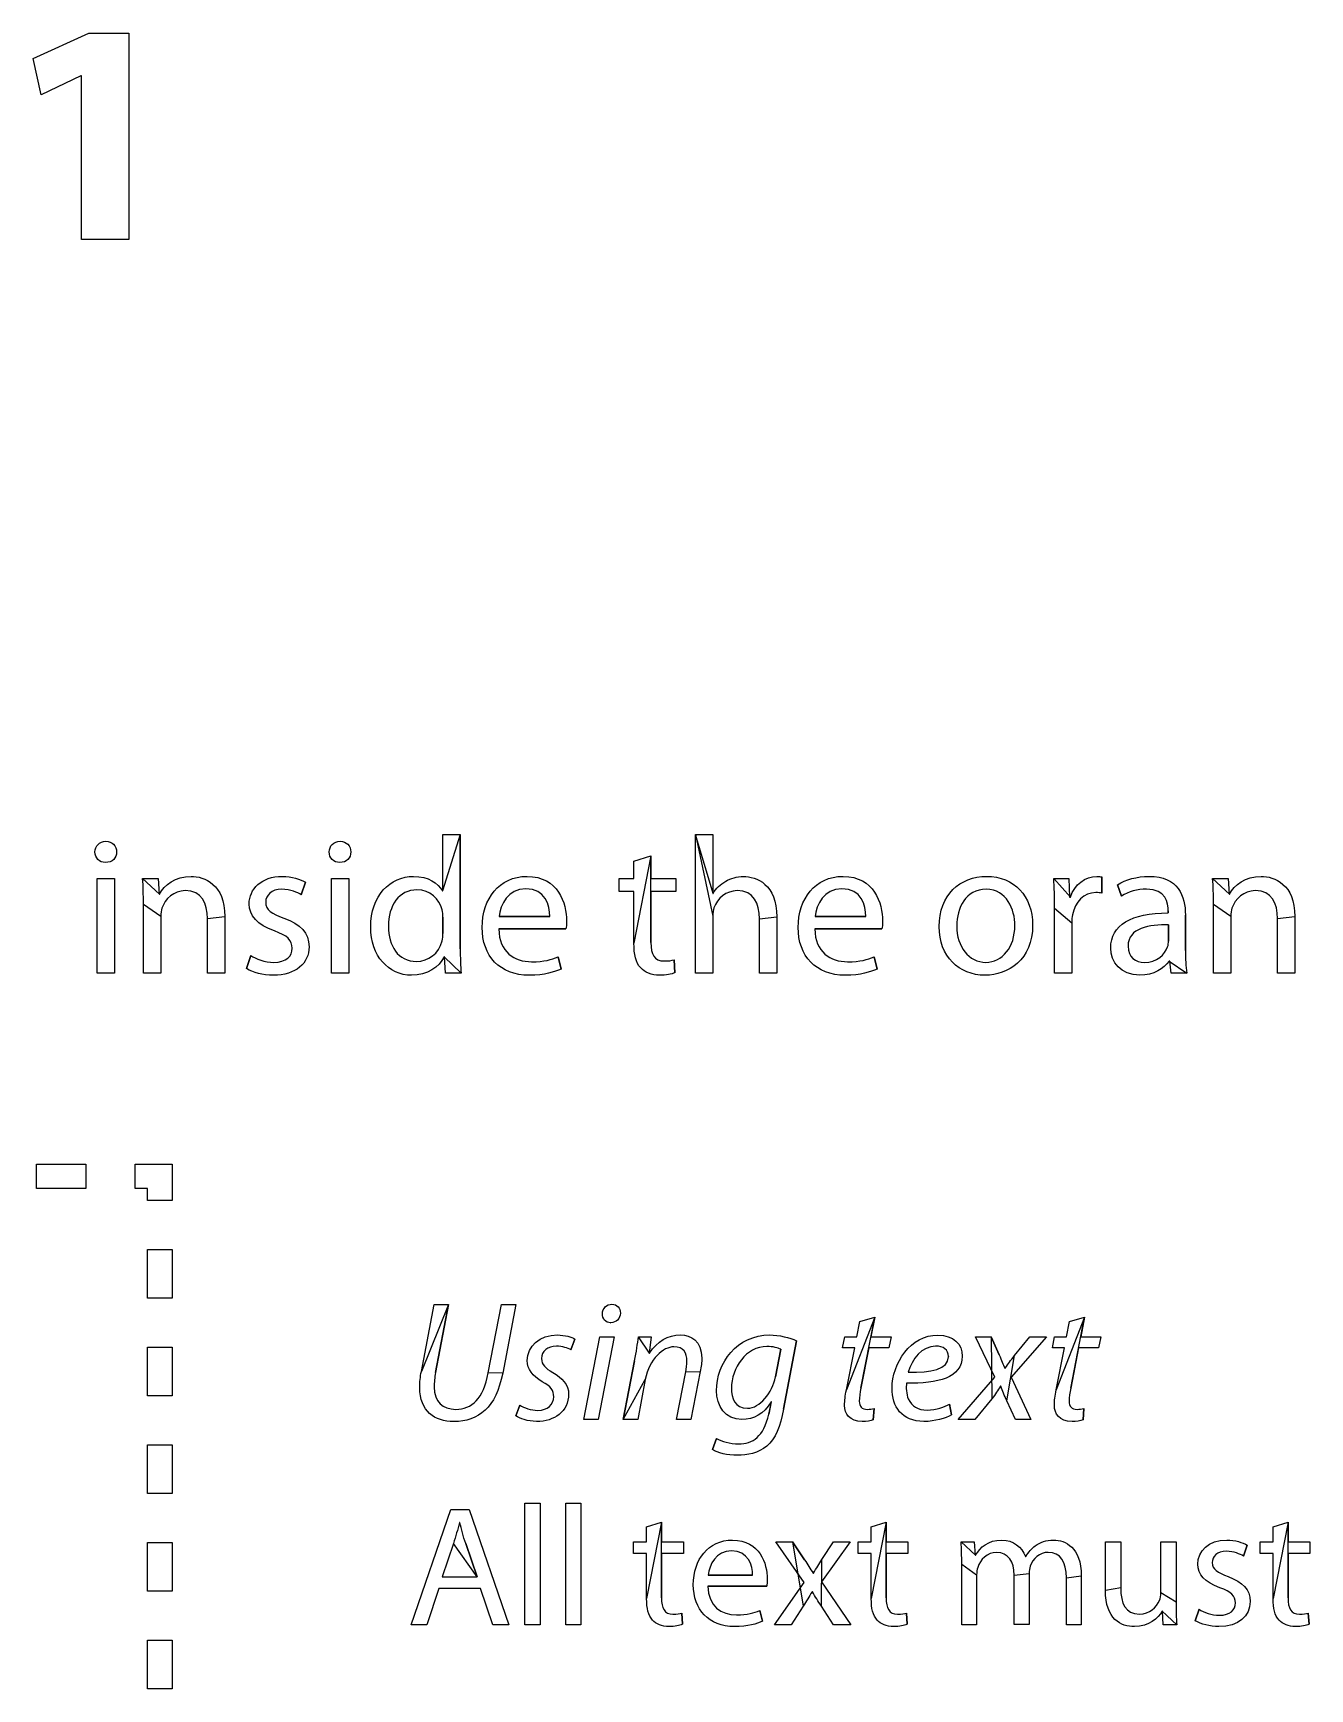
# Model space of a CAD drawing. Extents: x 1 to 901, y -2 to 434.
# Drawn here: x 723.4 to 807.3, y 324.1 to 432.9 of the extents above; entities that cross this region are included whole.
import ezdxf

# ---------------------------------------------------------------- set-up
doc = ezdxf.new("R2010")
doc.units = 0
doc.layers.add('Design_Template', color=7, linetype='CONTINUOUS')

msp = doc.modelspace()

# ---------------------------------------------------------------- linework, layer by layer
at = {"layer": 'Design_Template', "color": 7}
for points in [[(726.598908, 430.069043), (726.555869, 430.069043), (723.936971, 428.838454), (723.409131, 431.216203), (727.061783, 432.884798), (729.700983, 432.884798), (729.700983, 419.327458), (726.598908, 419.327458), (726.598908, 430.069043), (726.598908, 430.069043)], [(750.321657, 376.512733), (750.346831, 376.512733), (750.346831, 380.223755), (751.491025, 380.223755), (751.491025, 380.223755), (751.491025, 380.223755)], [(751.491025, 380.223755), (751.491025, 372.712667)], [(768.089559, 374.856973), (768.089559, 371.107446), (766.947801, 371.107446), (766.947801, 380.223755), (766.950237, 380.223755), (766.950237, 380.223755), (766.950237, 380.223755)], [(766.950237, 380.223755), (768.091995, 380.223755), (768.091995, 376.345874), (768.118794, 376.345874)], [(728.893794, 379.067771), (728.893794, 379.067771)], [(744.291289, 379.067771), (744.291289, 379.067771)], [(762.908608, 373.072859), (762.908608, 376.462996), (761.933322, 376.462996), (761.933322, 377.322965), (762.908608, 377.322965), (762.908608, 378.466113), (764.026816, 378.811866), (764.026816, 378.811866), (764.026816, 378.811866)], [(764.026816, 378.811866), (764.026816, 377.322965), (765.66718, 377.322965), (765.66718, 376.462996), (764.026816, 376.462996), (764.026816, 373.111365)], [(727.620481, 371.108248), (727.620481, 377.322965), (728.763864, 377.322965), (728.763864, 371.108248), (727.620481, 371.108248), (727.620481, 371.108248)], [(730.610491, 377.322965), (731.623944, 377.322965), (731.688909, 376.296137), (731.714083, 376.296137)], [(741.326453, 377.078291), (741.040607, 376.256828)], [(743.017977, 371.108248), (743.017977, 377.322965), (744.161359, 377.322965), (744.161359, 371.108248), (743.017977, 371.108248), (743.017977, 371.108248)], [(790.508137, 377.322163), (791.506973, 377.322163), (791.546764, 376.102002), (791.597112, 376.102002)], [(793.662996, 377.424043), (793.662996, 376.358709)], [(794.961482, 376.168585), (794.703246, 376.913838)], [(800.952058, 377.322965), (801.965511, 377.322965), (802.030476, 376.296137), (802.05565, 376.296137)], [(731.80341, 374.845742), (731.80341, 371.10905), (730.660027, 371.10905), (730.660027, 375.640732), (730.660839, 375.640732), (730.660839, 375.640732), (730.660839, 375.640732)], [(802.144977, 374.845742), (802.144977, 371.10905), (801.001594, 371.10905), (801.001594, 375.640732), (801.00403, 375.640732), (801.00403, 375.640732), (801.00403, 375.640732)], [(736.01476, 374.819269), (736.01476, 371.108248), (734.871377, 371.108248), (734.871377, 374.690915)], [(750.346831, 373.713824), (750.346831, 374.791994), (750.346831, 374.791994), (750.346831, 374.791994), (750.346831, 374.791994)], [(754.036837, 374.819269), (757.376846, 374.819269), (757.376846, 374.819269)], [(772.302534, 374.804829), (772.302534, 371.107446), (771.159151, 371.107446), (771.159151, 374.677278)], [(774.810991, 374.819269), (778.151, 374.819269), (778.151, 374.819269), (778.151, 374.819269)], [(791.688062, 374.419769), (791.688062, 371.106643), (790.556861, 371.106643), (790.556861, 375.383222), (790.558485, 375.383222), (790.558485, 375.383222), (790.558485, 375.383222)], [(798.031074, 375.063943), (798.031074, 375.192296)], [(799.159839, 374.923556), (799.159839, 372.597149), (799.159839, 372.597149), (799.159839, 372.597149), (799.159839, 372.597149)], [(806.356327, 374.819269), (806.356327, 371.108248), (805.214569, 371.108248), (805.214569, 374.690915)], [(758.439834, 374.00984), (754.023844, 374.009037), (754.023844, 374.009037), (754.023844, 374.009037), (754.023844, 374.009037)], [(779.213988, 374.00984), (774.797998, 374.009037), (774.797998, 374.009037), (774.797998, 374.009037), (774.797998, 374.009037)], [(784.126959, 374.20237), (784.126959, 374.20237)], [(789.1187, 374.266547), (789.1187, 374.266547)], [(798.055436, 373.20041), (798.055436, 374.27858), (798.055436, 374.27858), (798.055436, 374.27858)], [(737.427746, 371.402659), (737.716028, 372.263429), (737.716028, 372.263429), (737.716028, 372.263429)], [(751.541373, 371.107446), (750.513303, 371.107446), (750.462955, 372.186417), (750.437782, 372.186417)], [(757.923363, 372.17278), (758.116634, 371.364153)], [(778.697517, 372.17278), (778.890787, 371.364153)], [(765.547807, 371.981854), (765.599779, 371.133918)], [(799.264595, 371.108248), (798.225968, 371.108248), (798.134206, 371.892006), (798.096039, 371.892006)], [(726.871761, 356.95647), (723.623515, 356.95647), (723.623515, 358.560889), (726.871761, 358.560889), (726.871761, 356.95647), (726.871761, 356.95647), (726.871761, 356.95647)], [(732.55619, 356.15426), (730.932068, 356.15426), (730.932068, 356.95647), (730.120006, 356.95647), (730.120006, 358.560889), (732.55619, 358.560889), (732.55619, 356.15426), (732.55619, 356.15426), (732.55619, 356.15426)], [(732.55619, 349.736584), (730.932068, 349.736584), (730.932068, 352.945422), (732.55619, 352.945422), (732.55619, 349.736584), (732.55619, 349.736584), (732.55619, 349.736584)], [(748.931408, 344.920118), (749.784884, 349.336281), (750.726063, 349.336281), (750.726063, 349.336281), (750.726063, 349.336281), (750.726063, 349.336281)], [(750.726063, 349.336281), (749.863654, 344.852732)], [(753.33278, 344.830271), (754.209807, 349.336281), (755.153422, 349.336281), (754.27802, 344.807006)], [(776.870379, 343.717606), (777.417708, 346.470789), (776.621888, 346.470789), (776.771307, 347.2008), (777.556571, 347.2008), (777.749841, 348.201155), (778.738932, 348.50439), (778.738932, 348.50439), (778.738932, 348.50439)], [(778.738932, 348.50439), (778.488005, 347.2008), (779.807605, 347.2008), (779.658185, 346.470789), (778.338586, 346.470789), (777.826175, 343.829915)], [(790.663241, 343.717606), (791.208946, 346.470789), (790.413938, 346.470789), (790.561733, 347.2008), (791.348621, 347.2008), (791.540267, 348.201155), (792.528546, 348.50439), (792.528546, 348.50439), (792.528546, 348.50439)], [(792.528546, 348.50439), (792.277619, 347.2008), (793.597219, 347.2008), (793.449424, 346.470789), (792.129824, 346.470789), (791.617413, 343.829915)], [(759.603518, 341.763424), (760.663258, 347.201602), (761.605249, 347.201602), (760.547133, 341.763424), (759.603518, 341.763424), (759.603518, 341.763424), (759.603518, 341.763424)], [(761.380308, 348.133769), (761.367315, 348.133769), (761.367315, 348.133769)], [(763.208258, 347.202404), (764.048742, 347.202404), (763.912316, 346.135465), (763.935865, 346.135465)], [(786.436462, 343.121564), (785.321501, 341.761819), (784.228467, 341.761819), (786.641101, 344.559926), (785.367789, 347.199997), (786.38855, 347.2008), (786.38855, 347.2008), (786.38855, 347.2008), (786.38855, 347.2008)], [(786.38855, 347.2008), (786.922886, 346.010321)], [(787.923346, 345.965397), (788.935174, 347.2008), (790.028209, 347.2008), (787.70815, 344.548695), (789.005824, 341.761819), (787.981002, 341.761819), (787.423928, 342.985991)], [(732.55619, 343.318908), (730.932068, 343.318908), (730.932068, 346.527746), (732.55619, 346.527746), (732.55619, 343.318908), (732.55619, 343.318908), (732.55619, 343.318908)], [(759.023706, 347.054798), (758.763847, 346.346447)], [(772.205086, 344.583992), (772.555085, 346.392975), (772.555085, 346.392975)], [(773.591275, 346.944093), (772.749167, 342.449313)], [(762.207799, 341.763424), (762.946775, 345.61804)], [(783.582878, 345.896407), (783.582878, 345.909242), (783.582878, 345.909242)], [(787.287502, 345.144737), (787.320796, 345.144737)], [(763.653268, 344.403495), (763.15385, 341.762621), (762.207799, 341.763424), (762.207799, 341.763424), (762.207799, 341.763424), (762.207799, 341.763424)], [(767.268565, 344.932151), (766.654647, 341.763424), (765.709407, 341.763424), (766.311957, 344.898458)], [(787.026018, 343.952653), (787.002468, 343.952653)], [(771.770633, 342.112385), (771.954971, 342.921012), (771.920053, 342.921012)], [(755.143677, 342.021735), (755.408409, 342.70602), (755.408409, 342.70602), (755.408409, 342.70602)], [(778.691832, 342.482203), (778.643921, 341.740159)], [(783.651091, 342.772603), (783.787517, 342.07789), (783.787517, 342.07789), (783.787517, 342.07789)], [(792.482258, 342.482203), (792.437595, 341.740159)], [(732.55619, 336.901232), (730.932068, 336.901232), (730.932068, 340.11007), (732.55619, 340.11007), (732.55619, 336.901232), (732.55619, 336.901232), (732.55619, 336.901232)], [(768.064385, 339.79801), (768.334802, 340.527219), (768.334802, 340.527219), (768.334802, 340.527219)], [(755.738106, 336.263475), (756.74019, 336.263475), (756.74019, 328.285501), (755.738106, 328.285501), (755.738106, 336.263475), (755.738106, 336.263475), (755.738106, 336.263475)], [(758.421969, 336.263475), (759.422428, 336.263475), (759.422428, 328.285501), (758.421969, 328.285501), (758.421969, 336.263475), (758.421969, 336.263475), (758.421969, 336.263475)], [(750.088595, 330.667261), (749.293587, 328.284699), (748.27039, 328.284699), (750.874671, 335.858359), (752.069213, 335.858359), (754.686487, 328.284699), (753.628371, 328.284699), (752.809813, 330.667261), (750.088595, 330.667261), (750.088595, 330.667261), (750.088595, 330.667261)], [(751.456106, 334.99438), (751.432557, 334.99438)], [(763.741783, 330.005439), (763.741783, 332.971207), (762.888306, 332.971207), (762.888306, 333.72368), (763.741783, 333.72368), (763.741783, 334.724035), (764.720317, 335.02727), (764.720317, 335.02727), (764.720317, 335.02727)], [(764.720317, 335.02727), (764.720317, 333.72368), (766.154417, 333.72368), (766.154417, 332.971207), (764.720317, 332.971207), (764.720317, 330.039131)], [(778.509119, 330.005439), (778.509119, 332.971207), (777.655642, 332.971207), (777.655642, 333.72368), (778.509119, 333.72368), (778.509119, 334.724035), (779.487653, 335.02727), (779.487653, 335.02727), (779.487653, 335.02727)], [(779.487653, 335.02727), (779.487653, 333.72368), (780.923377, 333.72368), (780.923377, 332.971207), (779.487653, 332.971207), (779.487653, 330.039131)], [(804.929535, 330.005439), (804.929535, 332.971207), (804.076058, 332.971207), (804.076058, 333.72368), (804.929535, 333.72368), (804.929535, 334.724035), (805.908069, 335.02727), (805.908069, 335.02727), (805.908069, 335.02727)], [(805.908069, 335.02727), (805.908069, 333.72368), (807.343793, 333.72368), (807.343793, 332.971207), (805.908069, 332.971207), (805.908069, 330.039131)], [(732.55619, 330.483555), (730.932068, 330.483555), (730.932068, 333.692394), (732.55619, 333.692394), (732.55619, 330.483555), (732.55619, 330.483555), (732.55619, 330.483555)], [(751.045203, 333.623404), (750.293235, 331.432569), (752.602737, 331.431767), (752.602737, 331.431767), (752.602737, 331.431767)], [(752.602737, 331.431767), (751.852392, 333.612173)], [(774.033036, 329.509673), (773.237216, 328.285501), (772.136873, 328.285501), (774.092317, 331.061146), (772.225388, 333.72368), (773.3371, 333.72368), (773.3371, 333.72368), (773.3371, 333.72368), (773.3371, 333.72368)], [(773.3371, 333.72368), (774.122363, 332.555663)], [(775.261685, 332.566894), (776.03558, 333.72368), (777.115621, 333.72368), (775.238135, 331.094839), (777.173278, 328.285501), (776.036392, 328.285501), (775.227579, 329.509673)], [(784.408744, 333.72368), (785.284147, 333.72368), (785.330434, 332.847667), (785.365353, 332.847667)], [(793.904178, 330.542117), (793.904178, 333.722075), (794.906262, 333.722075), (794.906262, 330.710581)], [(797.543837, 330.384884), (797.543837, 333.722075), (798.544296, 333.722075), (798.544296, 329.767182), (798.544296, 329.767182), (798.544296, 329.767182), (798.544296, 329.767182)], [(803.22583, 333.510292), (802.973279, 332.791512)], [(785.433566, 331.567341), (785.433566, 328.286304), (784.455032, 328.286304), (784.455032, 332.251625), (784.455032, 332.251625), (784.455032, 332.251625), (784.455032, 332.251625)], [(788.651765, 332.757819), (788.675315, 332.757819)], [(771.634207, 330.824495), (767.767171, 330.824495), (767.767171, 330.824495), (767.767171, 330.824495), (767.767171, 330.824495)], [(767.777728, 331.532846), (770.701149, 331.532846), (770.701149, 331.532846), (770.701149, 331.532846)], [(774.681061, 331.667617), (774.71598, 331.667617)], [(788.879954, 331.646759), (788.879954, 328.287106), (787.90142, 328.287106), (787.90142, 331.545681)], [(792.315786, 331.488724), (792.315786, 328.286304), (791.338876, 328.286304), (791.338876, 331.365184)], [(774.63721, 330.453874), (774.61366, 330.453874)], [(766.051285, 329.050007), (766.099197, 328.308765)], [(771.178641, 329.217669), (771.349986, 328.509318)], [(780.820245, 329.050007), (780.866533, 328.308765)], [(798.590584, 328.283897), (797.703813, 328.283897), (797.646969, 329.171141), (797.625043, 329.171141)], [(799.811924, 328.545417), (800.063663, 329.296285), (800.063663, 329.296285), (800.063663, 329.296285)], [(807.240662, 329.050007), (807.286949, 328.308765)], [(732.55619, 324.065879), (730.932068, 324.065879), (730.932068, 327.274717), (732.55619, 327.274717), (732.55619, 324.065879), (732.55619, 324.065879), (732.55619, 324.065879)]]:
    msp.add_lwpolyline(points, close=True, dxfattribs=at)
for points in [[(727.476747, 379.067771), (727.476747, 379.465667), (727.774773, 379.774517), (728.192173, 379.774517)], [(728.166999, 378.374662), (727.764216, 378.374662), (727.476747, 378.68271), (727.476747, 379.067771)], [(728.893794, 379.067771), (728.906787, 378.68271), (728.620941, 378.374662), (728.166999, 378.374662)], [(728.192173, 379.774517), (728.621753, 379.774517), (728.893794, 379.467271), (728.893794, 379.067771)], [(742.87343, 379.067771), (742.87343, 379.465667), (743.173081, 379.774517), (743.588856, 379.774517)], [(743.563682, 378.374662), (743.1609, 378.374662), (742.87343, 378.68271), (742.87343, 379.067771)], [(744.291289, 379.067771), (744.304282, 378.68271), (744.018436, 378.374662), (743.563682, 378.374662)], [(743.588856, 379.774517), (744.018436, 379.774517), (744.291289, 379.467271), (744.291289, 379.067771)], [(730.660839, 375.640732), (730.660839, 376.282499), (730.647846, 376.808749), (730.610491, 377.322965)], [(731.714083, 376.296137), (732.026726, 376.886563), (732.752709, 377.464154), (733.794584, 377.464154)], [(733.415351, 376.527173), (732.661758, 376.527173), (732.078698, 376.000924), (731.881367, 375.371991)], [(734.871377, 374.690915), (734.871377, 375.692073), (734.493769, 376.527173), (733.415351, 376.527173)], [(733.794584, 377.464154), (734.66349, 377.464154), (736.01476, 376.95074), (736.01476, 374.819269)], [(737.61046, 375.639929), (737.61046, 376.641087), (738.430642, 377.462549), (739.781912, 377.462549)], [(739.754302, 376.616218), (739.078667, 376.616218), (738.701059, 376.231158), (738.701059, 375.768283)], [(741.040607, 376.256828), (740.792929, 376.41005), (740.339799, 376.616218), (739.754302, 376.616218)], [(739.781912, 377.462549), (740.417756, 377.462549), (740.978079, 377.282854), (741.326453, 377.078291)], [(745.602768, 374.125358), (745.586527, 376.192652), (746.889073, 377.463352), (748.423057, 377.463352)], [(748.645562, 376.57691), (747.464013, 376.57691), (746.76158, 375.550082), (746.76158, 374.175897)], [(748.423057, 377.463352), (749.386162, 377.463352), (750.034187, 377.014114), (750.321657, 376.512733)], [(750.296483, 375.267704), (750.126762, 375.986484), (749.501475, 376.57691), (748.645562, 376.57691)], [(752.929998, 374.11172), (752.929998, 375.986484), (754.046582, 377.463352), (755.881841, 377.463352)], [(755.79089, 376.655527), (754.632891, 376.655527), (754.126976, 375.603028), (754.036837, 374.819269)], [(757.376846, 374.819269), (757.389839, 375.538049), (757.077195, 376.655527), (755.79089, 376.655527)], [(755.881841, 377.463352), (757.93392, 377.463352), (758.479625, 375.678435), (758.479625, 374.536089)], [(768.118794, 376.345874), (768.301507, 376.666758), (768.586541, 376.949937), (768.937351, 377.142468)], [(769.703125, 376.526371), (768.962525, 376.526371), (768.377029, 376.012155), (768.169141, 375.396058)], [(768.937351, 377.142468), (769.275169, 377.334196), (769.677951, 377.462549), (770.105908, 377.462549)], [(771.159151, 374.677278), (771.159151, 375.678435), (770.783167, 376.526371), (769.703125, 376.526371)], [(770.105908, 377.462549), (770.951264, 377.462549), (772.302534, 376.949135), (772.302534, 374.804829)], [(773.704152, 374.11172), (773.704152, 375.986484), (774.820736, 377.463352), (776.655995, 377.463352)], [(776.566668, 376.655527), (775.408668, 376.655527), (774.90113, 375.603028), (774.810991, 374.819269)], [(778.151, 374.819269), (778.165617, 375.538049), (777.852973, 376.655527), (776.566668, 376.655527)], [(776.655995, 377.463352), (778.708074, 377.463352), (779.253779, 375.678435), (779.253779, 374.536089)], [(782.969772, 374.163864), (782.969772, 376.243993), (784.34784, 377.463352), (786.089711, 377.463352)], [(786.066162, 376.617021), (784.710831, 376.616218), (784.126959, 375.383222), (784.126959, 374.20237)], [(787.950144, 374.228041), (787.950144, 375.280539), (787.417432, 376.617021), (786.066162, 376.617021)], [(786.089711, 377.463352), (787.895736, 377.462549), (789.1187, 376.166179), (789.1187, 374.266547)], [(790.558485, 375.383222), (790.558485, 376.114837), (790.543868, 376.74377), (790.508137, 377.322163)], [(791.597112, 376.102002), (791.884581, 376.9363), (792.572397, 377.462549), (793.339795, 377.462549)], [(793.339795, 377.462549), (793.469725, 377.462549), (793.559864, 377.449714), (793.662996, 377.424043)], [(794.703246, 376.913838), (795.223778, 377.247557), (795.976558, 377.465758), (796.769942, 377.465758)], [(796.600222, 376.630658), (796.014725, 376.630658), (795.404055, 376.450161), (794.961482, 376.168585)], [(798.031074, 375.192296), (798.031074, 375.706513), (797.888151, 376.630658), (796.600222, 376.630658)], [(796.769942, 377.465758), (798.693716, 377.465758), (799.159839, 376.169388), (799.159839, 374.923556)], [(801.00403, 375.640732), (801.00403, 376.282499), (800.989413, 376.808749), (800.952058, 377.322965)], [(802.05565, 376.296137), (802.368293, 376.886563), (803.0959, 377.464154), (804.136151, 377.464154)], [(803.756918, 376.527173), (803.003325, 376.527173), (802.420265, 376.000924), (802.222934, 375.371991)], [(805.214569, 374.690915), (805.214569, 375.692073), (804.83696, 376.527173), (803.756918, 376.527173)], [(804.136151, 377.464154), (805.005057, 377.464154), (806.356327, 376.95074), (806.356327, 374.819269)], [(739.275998, 373.880684), (738.143173, 374.27858), (737.61046, 374.895479), (737.61046, 375.639929)], [(738.701059, 375.768283), (738.701059, 375.254067), (739.078667, 375.02303), (739.897225, 374.715784)], [(793.274018, 376.397215), (792.468453, 376.397215), (791.897574, 375.793954), (791.73841, 374.946018)], [(793.662996, 376.358709), (793.545247, 376.38438), (793.429934, 376.397215), (793.274018, 376.397215)], [(731.881367, 375.371991), (731.83102, 375.23), (731.80341, 375.038272), (731.80341, 374.845742)], [(739.897225, 374.715784), (740.988636, 374.30425), (741.548146, 373.765166), (741.548146, 372.84102)], [(750.346831, 374.791994), (750.346831, 374.933183), (750.332214, 375.125713), (750.296483, 375.267704)], [(758.479625, 374.536089), (758.479625, 374.305053), (758.454451, 374.125358), (758.439834, 374.00984)], [(768.169141, 375.396058), (768.104176, 375.242836), (768.089559, 375.075976), (768.089559, 374.856973)], [(779.253779, 374.536089), (779.253779, 374.305053), (779.228605, 374.125358), (779.213988, 374.00984)], [(791.73841, 374.946018), (791.71486, 374.791994), (791.688062, 374.612299), (791.688062, 374.419769)], [(794.250116, 372.752777), (794.250116, 374.255316), (795.599762, 375.076778), (798.031074, 375.063943)], [(802.222934, 375.371991), (802.172587, 375.23), (802.144977, 375.038272), (802.144977, 374.845742)], [(740.443742, 372.738338), (740.443742, 373.277422), (740.120542, 373.572635), (739.275998, 373.880684)], [(748.291503, 370.966257), (746.770512, 370.966257), (745.602768, 372.236957), (745.602768, 374.125358)], [(746.76158, 374.175897), (746.76158, 372.918032), (747.386867, 371.877567), (748.620388, 371.877567)], [(750.296483, 373.226081), (750.33465, 373.380105), (750.346831, 373.534932), (750.346831, 373.713824)], [(756.024764, 370.966257), (754.087997, 370.966257), (752.929998, 372.236957), (752.929998, 374.11172)], [(754.023844, 374.009037), (754.047394, 372.48163), (755.037297, 371.852698), (756.180679, 371.852698)], [(776.798917, 370.966257), (774.862151, 370.966257), (773.704152, 372.236957), (773.704152, 374.11172)], [(774.797998, 374.009037), (774.823172, 372.48163), (775.811451, 371.852698), (776.954833, 371.852698)], [(785.984956, 370.967059), (784.282875, 370.967059), (782.969772, 372.199253), (782.969772, 374.163864)], [(784.126959, 374.20237), (784.126959, 372.841823), (784.920343, 371.81339), (786.038552, 371.81339)], [(789.1187, 374.266547), (789.1187, 371.968216), (787.505946, 370.967059), (785.984956, 370.967059)], [(786.038552, 371.81339), (787.131586, 371.81339), (787.950144, 372.828185), (787.950144, 374.228041)], [(798.055436, 374.27858), (796.807297, 374.30425), (795.391062, 374.086852), (795.391062, 372.879526)], [(737.716028, 372.263429), (738.053846, 372.046031), (738.649899, 371.81339), (739.222402, 371.81339)], [(741.548146, 372.84102), (741.548146, 371.750015), (740.688173, 370.966257), (739.194792, 370.966257)], [(739.222402, 371.81339), (740.053141, 371.81339), (740.443742, 372.224923), (740.443742, 372.738338)], [(750.437782, 372.186417), (750.085347, 371.493308), (749.319573, 370.966257), (748.291503, 370.966257)], [(748.620388, 371.877567), (749.386162, 371.877567), (750.089407, 372.378948), (750.296483, 373.226081)], [(751.491025, 372.712667), (751.491025, 372.160747), (751.504018, 371.531012), (751.541373, 371.107446)], [(756.180679, 371.852698), (756.999237, 371.852698), (757.492159, 371.993887), (757.923363, 372.17278)], [(763.351181, 371.454802), (763.027981, 371.788521), (762.908608, 372.340442), (762.908608, 373.072859)], [(764.026816, 373.111365), (764.026816, 372.341244), (764.248509, 371.90404), (764.886789, 371.90404)], [(776.954833, 371.852698), (777.775015, 371.852698), (778.267936, 371.993887), (778.697517, 372.17278)], [(796.172265, 370.967861), (794.898953, 370.967861), (794.250116, 371.8535), (794.250116, 372.752777)], [(795.391062, 372.879526), (795.391062, 372.147911), (795.883983, 371.800555), (796.46948, 371.800555)], [(796.46948, 371.800555), (797.288038, 371.800555), (797.807757, 372.314771), (797.990471, 372.84102)], [(797.990471, 372.84102), (798.028638, 372.956538), (798.055436, 373.084892), (798.055436, 373.20041)], [(799.159839, 372.597149), (799.159839, 372.058064), (799.185013, 371.531814), (799.264595, 371.108248)], [(739.194792, 370.966257), (738.506164, 370.966257), (737.87032, 371.145952), (737.427746, 371.402659)], [(758.116634, 371.364153), (757.715475, 371.183655), (757.023599, 370.966257), (756.024764, 370.966257)], [(764.586327, 370.967059), (764.053614, 370.967059), (763.621598, 371.146754), (763.351181, 371.454802)], [(765.599779, 371.133918), (765.379711, 371.044071), (765.027276, 370.967059), (764.586327, 370.967059)], [(764.886789, 371.90404), (765.199433, 371.90404), (765.379711, 371.92971), (765.547807, 371.981854)], [(778.890787, 371.364153), (778.489629, 371.183655), (777.797753, 370.966257), (776.798917, 370.966257)], [(798.096039, 371.892006), (797.745228, 371.404263), (797.067969, 370.967861), (796.172265, 370.967861)], [(760.832979, 348.71858), (760.844348, 349.07797), (761.1172, 349.347512), (761.458266, 349.347512)], [(761.458266, 349.347512), (761.799332, 349.347512), (762.017777, 349.09963), (762.017777, 348.762702)], [(761.367315, 348.133769), (761.046551, 348.133769), (760.832979, 348.38085), (760.832979, 348.71858)], [(762.017777, 348.762702), (762.004784, 348.392081), (761.744924, 348.133769), (761.380308, 348.133769)], [(755.886713, 345.638898), (755.886713, 346.593527), (756.715016, 347.32434), (757.875452, 347.32434)], [(757.875452, 347.32434), (758.374869, 347.32434), (758.819067, 347.189569), (759.023706, 347.054798)], [(762.946775, 345.61804), (763.070208, 346.224511), (763.140045, 346.753167), (763.208258, 347.202404)], [(763.935865, 346.135465), (764.424726, 346.899169), (765.163702, 347.325944), (765.970891, 347.325944)], [(765.970891, 347.325944), (766.630285, 347.325944), (767.370073, 346.955324), (767.370073, 345.808966)], [(768.334802, 343.652627), (768.321809, 345.495302), (769.700689, 347.326747), (771.827478, 347.326747)], [(771.827478, 347.326747), (772.463322, 347.326747), (773.158446, 347.147052), (773.591275, 346.944093)], [(779.875006, 343.828311), (779.875006, 345.468829), (781.104467, 347.322735), (782.877197, 347.322735)], [(782.877197, 347.322735), (783.923944, 347.322735), (784.491575, 346.704232), (784.491575, 345.9301)], [(757.807238, 346.594329), (757.239607, 346.594329), (756.830329, 346.245368), (756.830329, 345.774471)], [(758.763847, 346.346447), (758.570576, 346.459558), (758.218141, 346.594329), (757.807238, 346.594329)], [(765.530754, 346.549406), (764.858367, 346.549406), (763.901759, 345.752009), (763.653268, 344.403495)], [(766.393163, 345.594776), (766.393163, 346.145894), (766.175531, 346.549406), (765.530754, 346.549406)], [(771.646388, 346.57267), (770.271568, 346.57267), (769.326329, 345.15677), (769.31496, 343.809058)], [(772.555085, 346.392975), (772.38374, 346.471591), (772.042674, 346.57267), (771.646388, 346.57267)], [(782.74077, 346.594329), (781.843443, 346.594329), (781.170244, 345.728745), (780.943679, 344.874392)], [(783.582878, 345.909242), (783.582878, 346.347249), (783.240188, 346.594329), (782.74077, 346.594329)], [(756.876616, 344.255888), (756.239148, 344.60485), (755.886713, 345.08778), (755.886713, 345.638898)], [(756.830329, 345.774471), (756.830329, 345.381388), (757.090188, 345.133506), (757.580673, 344.863963)], [(766.311957, 344.898458), (766.358244, 345.111846), (766.393163, 345.370158), (766.393163, 345.594776)], [(767.370073, 345.808966), (767.370073, 345.573117), (767.32541, 345.224155), (767.268565, 344.932151)], [(784.491575, 345.9301), (784.491575, 344.502969), (782.865828, 344.120315), (780.829178, 344.154008)], [(780.943679, 344.874392), (782.42163, 344.863161), (783.582878, 345.054889), (783.582878, 345.896407)], [(786.922886, 346.010321), (787.070682, 345.66136), (787.18437, 345.391817), (787.287502, 345.144737)], [(787.320796, 345.144737), (787.538429, 345.448774), (787.650493, 345.6397), (787.923346, 345.965397)], [(748.828276, 343.874839), (748.828276, 344.200536), (748.863195, 344.571157), (748.931408, 344.920118)], [(751.069565, 341.638279), (749.80681, 341.638279), (748.828276, 342.312937), (748.828276, 343.874839)], [(749.863654, 344.852732), (749.80681, 344.537464), (749.773515, 344.211767), (749.773515, 343.897301)], [(749.773515, 343.897301), (749.773515, 342.931441), (750.341146, 342.43728), (751.194623, 342.43728)], [(754.27802, 344.807006), (753.833822, 342.548787), (752.696936, 341.638279), (751.069565, 341.638279)], [(751.194623, 342.43728), (752.24137, 342.43728), (753.015264, 343.133597), (753.33278, 344.830271)], [(757.63833, 343.256335), (757.63833, 343.683111), (757.446683, 343.941422), (756.876616, 344.255888)], [(757.580673, 344.863963), (758.194592, 344.515002), (758.614427, 344.044105), (758.614427, 343.436833)], [(770.373076, 342.505467), (771.180265, 342.505467), (772.011816, 343.517054), (772.205086, 344.583992)], [(780.829178, 344.154008), (780.781266, 343.918158), (780.816185, 343.412766), (780.943679, 343.120762)], [(787.002468, 343.952653), (786.832748, 343.694342), (786.674396, 343.447261), (786.436462, 343.121564)], [(787.423928, 342.985991), (787.23959, 343.391107), (787.162444, 343.604494), (787.026018, 343.952653)], [(758.614427, 343.436833), (758.614427, 342.290475), (757.670812, 341.639081), (756.509564, 341.639081)], [(756.591583, 342.369092), (757.229051, 342.369092), (757.63833, 342.773405), (757.63833, 343.256335)], [(770.00846, 341.764226), (768.904869, 341.764226), (768.334802, 342.685162), (768.334802, 343.652627)], [(769.31496, 343.809058), (769.31496, 343.213016), (769.530968, 342.505467), (770.373076, 342.505467)], [(771.920053, 342.921012), (771.440937, 342.146077), (770.771798, 341.764226), (770.00846, 341.764226)], [(776.757502, 342.695591), (776.757502, 343.010057), (776.790797, 343.324523), (776.870379, 343.717606)], [(777.826175, 343.829915), (777.770955, 343.52668), (777.723043, 343.245105), (777.723043, 342.965133)], [(777.723043, 342.965133), (777.723043, 342.639436), (777.883019, 342.43728), (778.247635, 342.43728)], [(781.9685, 341.639081), (780.51085, 341.639081), (779.875006, 342.627403), (779.875006, 343.828311)], [(780.943679, 343.120762), (781.161311, 342.63703), (781.603072, 342.389949), (782.173139, 342.389949)], [(790.54874, 342.695591), (790.54874, 343.010057), (790.583659, 343.324523), (790.663241, 343.717606)], [(791.617413, 343.829915), (791.560569, 343.52668), (791.515905, 343.245105), (791.515905, 342.965133)], [(791.515905, 342.965133), (791.515905, 342.639436), (791.672633, 342.43728), (792.039685, 342.43728)], [(756.509564, 341.639081), (755.917572, 341.651114), (755.394604, 341.830007), (755.143677, 342.021735)], [(755.408409, 342.70602), (755.669893, 342.548787), (756.147385, 342.369092), (756.591583, 342.369092)], [(769.790828, 340.167829), (770.714142, 340.167829), (771.440124, 340.64033), (771.770633, 342.112385)], [(772.749167, 342.449313), (772.522602, 341.302955), (772.214831, 340.505559), (771.634207, 340.022629)], [(777.917126, 341.639081), (777.075018, 341.639081), (776.757502, 342.145275), (776.757502, 342.695591)], [(778.643921, 341.740159), (778.4742, 341.684807), (778.188354, 341.639081), (777.917126, 341.639081)], [(778.247635, 342.43728), (778.405987, 342.43728), (778.566775, 342.44851), (778.691832, 342.482203)], [(783.787517, 342.07789), (783.376614, 341.841238), (782.705852, 341.639081), (781.9685, 341.639081)], [(782.173139, 342.389949), (782.821977, 342.389949), (783.308401, 342.592106), (783.651091, 342.772603)], [(791.709988, 341.639081), (790.86788, 341.639081), (790.54874, 342.145275), (790.54874, 342.695591)], [(792.437595, 341.740159), (792.26625, 341.684807), (791.981217, 341.639081), (791.709988, 341.639081)], [(792.039685, 342.43728), (792.198037, 342.43728), (792.358825, 342.44851), (792.482258, 342.482203)], [(769.712058, 339.415356), (769.042919, 339.415356), (768.416008, 339.572589), (768.064385, 339.79801)], [(768.334802, 340.527219), (768.664499, 340.325062), (769.211828, 340.167829), (769.790828, 340.167829)], [(771.634207, 340.022629), (771.088502, 339.550127), (770.349526, 339.415356), (769.712058, 339.415356)], [(751.432557, 334.99438), (751.318056, 334.54434), (751.194623, 334.083872), (751.045203, 333.623404)], [(751.852392, 333.612173), (751.681047, 334.106334), (751.568171, 334.556373), (751.456106, 334.99438)], [(766.810563, 330.91354), (766.810563, 332.55486), (767.787472, 333.846418), (769.392918, 333.846418)], [(769.313336, 333.139671), (768.301507, 333.139671), (767.85731, 332.218735), (767.777728, 331.532846)], [(770.701149, 331.532846), (770.714142, 332.16258), (770.441289, 333.139671), (769.313336, 333.139671)], [(769.392918, 333.846418), (771.191634, 333.846418), (771.669126, 332.284516), (771.669126, 331.284963)], [(784.455032, 332.251625), (784.455032, 332.813974), (784.442039, 333.274442), (784.408744, 333.72368)], [(785.365353, 332.847667), (785.6715, 333.36429), (786.183911, 333.84722), (787.094231, 333.84722)], [(786.753166, 333.039395), (786.127066, 333.039395), (785.6715, 332.545234), (785.513148, 332.051073)], [(787.90142, 331.545681), (787.90142, 332.410463), (787.514067, 333.039395), (786.753166, 333.039395)], [(787.094231, 333.84722), (787.844576, 333.84722), (788.413831, 333.39718), (788.651765, 332.757819)], [(788.675315, 332.757819), (788.845036, 333.061055), (789.062668, 333.296904), (789.289233, 333.465368)], [(790.14271, 333.039395), (789.573455, 333.039395), (789.130881, 332.62385), (788.959536, 332.14092)], [(789.289233, 333.465368), (789.61893, 333.713251), (789.983546, 333.848022), (790.505701, 333.848022)], [(791.338876, 331.365184), (791.338876, 332.410463), (790.949899, 333.039395), (790.14271, 333.039395)], [(790.505701, 333.848022), (791.233308, 333.848022), (792.315786, 333.376323), (792.315786, 331.488724)], [(799.972712, 332.251625), (799.972712, 333.12844), (800.689763, 333.84722), (801.872936, 333.84722)], [(801.84695, 333.105978), (801.254957, 333.105978), (800.92526, 332.76905), (800.92526, 332.364737)], [(802.973279, 332.791512), (802.757271, 332.926283), (802.359361, 333.105978), (801.84695, 333.105978)], [(801.872936, 333.84722), (802.43001, 333.84722), (802.918059, 333.689987), (803.22583, 333.510292)], [(774.122363, 332.555663), (774.328627, 332.251625), (774.498348, 331.970852), (774.681061, 331.667617)], [(774.71598, 331.667617), (774.898694, 331.993314), (775.078971, 332.274889), (775.261685, 332.566894)], [(785.513148, 332.051073), (785.457928, 331.905071), (785.433566, 331.736607), (785.433566, 331.567341)], [(788.959536, 332.14092), (788.913249, 332.006149), (788.879954, 331.825652), (788.879954, 331.646759)], [(801.428738, 330.712185), (800.437212, 331.061146), (799.972712, 331.599429), (799.972712, 332.251625)], [(800.92526, 332.364737), (800.92526, 331.914697), (801.254957, 331.713343), (801.972007, 331.444602)], [(769.517975, 328.160357), (767.822391, 328.160357), (766.810563, 329.273021), (766.810563, 330.91354)], [(767.767171, 330.824495), (767.787472, 329.487211), (768.653942, 328.936093), (769.654402, 328.936093)], [(771.669126, 331.284963), (771.669126, 331.082806), (771.645576, 330.925573), (771.634207, 330.824495)], [(801.972007, 331.444602), (802.928616, 331.085213), (803.415041, 330.612711), (803.415041, 329.803282)], [(764.129136, 328.588737), (763.844915, 328.880741), (763.741783, 329.364473), (763.741783, 330.005439)], [(764.720317, 330.039131), (764.720317, 329.364473), (764.913587, 328.982621), (765.470661, 328.982621)], [(774.61366, 330.453874), (774.430946, 330.116946), (774.2393, 329.83537), (774.033036, 329.509673)], [(775.227579, 329.509673), (775.01157, 329.824941), (774.831293, 330.128177), (774.63721, 330.453874)], [(778.898096, 328.588737), (778.61225, 328.880741), (778.509119, 329.364473), (778.509119, 330.005439)], [(779.487653, 330.039131), (779.487653, 329.364473), (779.680923, 328.982621), (780.237997, 328.982621)], [(795.804401, 328.159554), (794.941992, 328.159554), (793.904178, 328.632056), (793.904178, 330.542117)], [(794.906262, 330.710581), (794.906262, 329.677335), (795.223778, 328.980215), (796.134098, 328.980215)], [(796.134098, 328.980215), (796.804861, 328.980215), (797.270984, 329.440683), (797.453698, 329.879492)], [(797.453698, 329.879492), (797.510542, 330.025494), (797.543837, 330.205189), (797.543837, 330.384884)], [(798.544296, 329.767182), (798.544296, 329.205636), (798.557289, 328.711475), (798.590584, 328.283897)], [(803.415041, 329.803282), (803.415041, 328.848652), (802.664696, 328.162763), (801.358089, 328.162763)], [(802.451936, 329.712632), (802.451936, 330.184331), (802.167714, 330.442643), (801.428738, 330.712185)], [(805.318512, 328.588737), (805.032667, 328.880741), (804.929535, 329.364473), (804.929535, 330.005439)], [(805.908069, 330.039131), (805.908069, 329.364473), (806.10134, 328.982621), (806.658414, 328.982621)], [(765.470661, 328.982621), (765.745138, 328.982621), (765.90349, 329.005083), (766.051285, 329.050007)], [(769.654402, 328.936093), (770.371452, 328.936093), (770.802656, 329.059634), (771.178641, 329.217669)], [(780.237997, 328.982621), (780.512474, 328.982621), (780.670826, 329.005083), (780.820245, 329.050007)], [(797.625043, 329.171141), (797.363559, 328.733134), (796.782935, 328.159554), (795.804401, 328.159554)], [(800.063663, 329.296285), (800.360066, 329.10536), (800.883845, 328.903203), (801.383263, 328.903203)], [(801.383263, 328.903203), (802.11087, 328.903203), (802.451936, 329.262593), (802.451936, 329.712632)], [(806.658414, 328.982621), (806.93289, 328.982621), (807.091242, 329.005083), (807.240662, 329.050007)], [(765.210802, 328.161961), (764.744679, 328.161961), (764.368694, 328.319194), (764.129136, 328.588737)], [(766.099197, 328.308765), (765.905926, 328.229347), (765.598155, 328.161961), (765.210802, 328.161961)], [(771.349986, 328.509318), (770.995927, 328.352085), (770.393377, 328.160357), (769.517975, 328.160357)], [(779.979762, 328.161961), (779.512014, 328.161961), (779.137654, 328.319194), (778.898096, 328.588737)], [(780.866533, 328.308765), (780.673262, 328.229347), (780.365491, 328.161961), (779.979762, 328.161961)], [(801.358089, 328.162763), (800.75554, 328.162763), (800.195217, 328.319996), (799.811924, 328.545417)], [(806.398554, 328.161961), (805.932431, 328.161961), (805.55807, 328.319194), (805.318512, 328.588737)], [(807.286949, 328.308765), (807.093678, 328.229347), (806.785907, 328.161961), (806.398554, 328.161961)]]:
    msp.add_open_spline(points, degree=3, dxfattribs=at)

doc.saveas('drawing.dxf')
